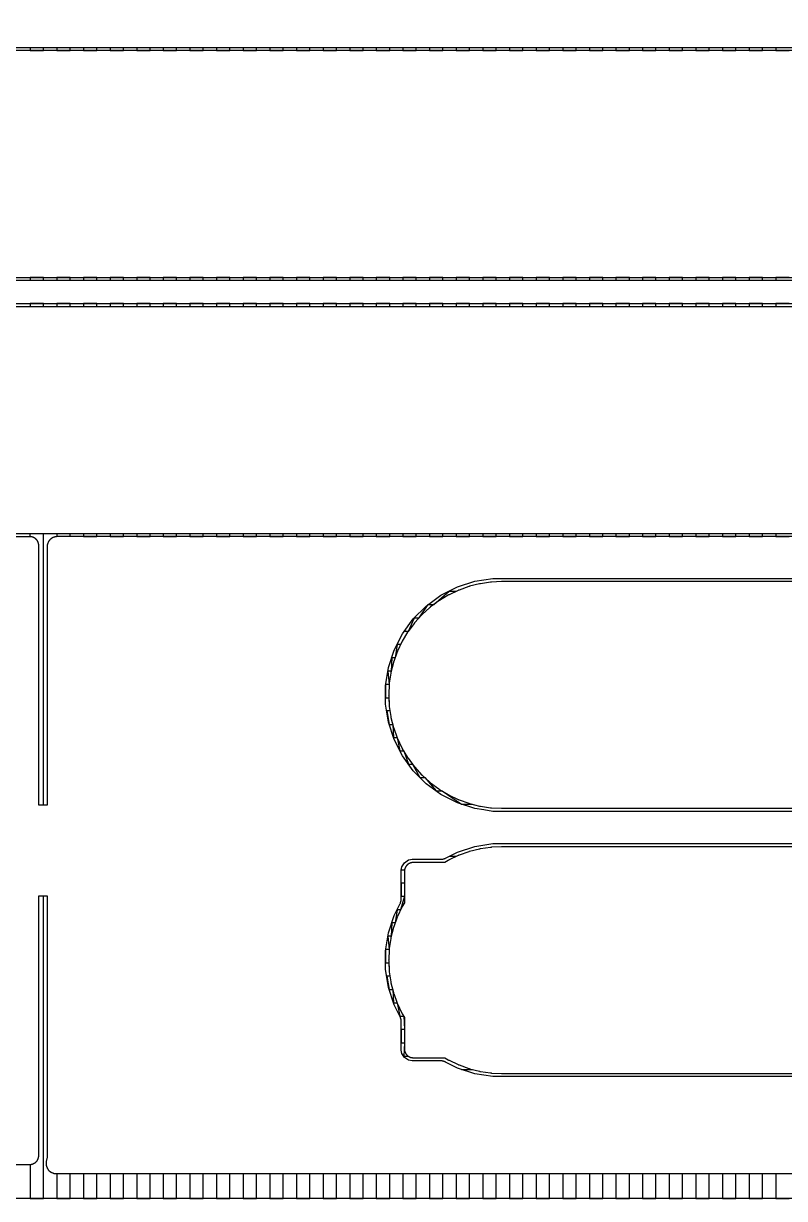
# Model space of a CAD drawing. Header units: metres. Extents: x 141.4 to 191.3, y -114.8 to -61.9.
# Drawn here: x 176.77 to 184.06, y -114.81 to -103.56 of the extents above; entities that cross this region are included whole.
import ezdxf

# ---------------------------------------------------------------- set-up
doc = ezdxf.new("R2010")
doc.units = ezdxf.units.M

msp = doc.modelspace()

# ---------------------------------------------------------------- linework, layer by layer
for points in [[(191.348, -61.907), (191.348, -114.81), (141.392, -114.81), (141.392, -61.907)], [(147.994, -103.786), (187.78, -103.786), (187.953, -103.814), (188.12, -103.868), (188.277, -103.948), (188.419, -104.051), (188.543, -104.175), (188.646, -104.317), (188.726, -104.474), (188.78, -104.641), (188.808, -104.814), (188.808, -104.99), (188.807, -104.992), (188.78, -105.163), (188.726, -105.33), (188.646, -105.487), (188.543, -105.629), (188.419, -105.753), (188.277, -105.856), (188.12, -105.936), (187.953, -105.99), (187.848, -106.007), (187.78, -106.018), (148.584, -106.018)], [(187.692, -103.816), (148.082, -103.816)], [(176.71, -103.786), (176.837, -103.786), (176.837, -103.816), (176.965, -103.816), (176.965, -103.786), (177.092, -103.786), (177.092, -103.816), (177.22, -103.816), (177.22, -103.786), (177.347, -103.786), (177.347, -103.816), (177.475, -103.816), (177.475, -103.786), (177.602, -103.786), (177.602, -103.816), (177.73, -103.816), (177.73, -103.786), (177.857, -103.786), (177.857, -103.816), (177.985, -103.816), (177.985, -103.786), (178.112, -103.786), (178.112, -103.816), (178.24, -103.816), (178.24, -103.786), (178.367, -103.786), (178.367, -103.816), (178.495, -103.816), (178.495, -103.786), (178.622, -103.786), (178.622, -103.816), (178.75, -103.816), (178.75, -103.786), (178.877, -103.786), (178.877, -103.816), (179.005, -103.816), (179.005, -103.786), (179.132, -103.786), (179.132, -103.816), (179.26, -103.816), (179.26, -103.786), (179.387, -103.786), (179.387, -103.816), (179.515, -103.816), (179.515, -103.786), (179.642, -103.786), (179.642, -103.816), (179.77, -103.816), (179.77, -103.786), (179.897, -103.786), (179.897, -103.816), (180.025, -103.816), (180.025, -103.786), (180.152, -103.786), (180.152, -103.816), (180.28, -103.816), (180.28, -103.786), (180.407, -103.786), (180.407, -103.816), (180.535, -103.816), (180.535, -103.786), (180.662, -103.786), (180.662, -103.816), (180.79, -103.816), (180.79, -103.786), (180.917, -103.786), (180.917, -103.816), (181.045, -103.816), (181.045, -103.786), (181.172, -103.786), (181.172, -103.816), (181.3, -103.816), (181.3, -103.786), (181.427, -103.786), (181.427, -103.816), (181.555, -103.816), (181.555, -103.786), (181.682, -103.786), (181.682, -103.816), (181.81, -103.816), (181.81, -103.786), (181.937, -103.786), (181.937, -103.816), (182.065, -103.816), (182.065, -103.786), (182.192, -103.786), (182.192, -103.816), (182.32, -103.816), (182.32, -103.786), (182.447, -103.786), (182.447, -103.816), (182.575, -103.816), (182.575, -103.786), (182.702, -103.786), (182.702, -103.816), (182.83, -103.816), (182.83, -103.786), (182.957, -103.786), (182.957, -103.816), (183.085, -103.816), (183.085, -103.786), (183.212, -103.786), (183.212, -103.816), (183.34, -103.816), (183.34, -103.786), (183.467, -103.786), (183.467, -103.816), (183.595, -103.816), (183.595, -103.786), (183.722, -103.786), (183.722, -103.816), (183.85, -103.816), (183.85, -103.786), (183.977, -103.786), (183.977, -103.816), (184.105, -103.816)], [(148.532, -105.988), (187.692, -105.988)], [(184.105, -105.988), (183.977, -105.988), (183.977, -106.018), (183.85, -106.018), (183.85, -105.988), (183.722, -105.988), (183.722, -106.018), (183.595, -106.018), (183.595, -105.988), (183.467, -105.988), (183.467, -106.018), (183.34, -106.018), (183.34, -105.988), (183.212, -105.988), (183.212, -106.018), (183.085, -106.018), (183.085, -105.988), (182.957, -105.988), (182.957, -106.018), (182.83, -106.018), (182.83, -105.988), (182.702, -105.988), (182.702, -106.018), (182.575, -106.018), (182.575, -105.988), (182.447, -105.988), (182.447, -106.018), (182.32, -106.018), (182.32, -105.988), (182.192, -105.988), (182.192, -106.018), (182.065, -106.018), (182.065, -105.988), (181.937, -105.988), (181.937, -106.018), (181.81, -106.018), (181.81, -105.988), (181.682, -105.988), (181.682, -106.018), (181.555, -106.018), (181.555, -105.988), (181.427, -105.988), (181.427, -106.018), (181.3, -106.018), (181.3, -105.988), (181.172, -105.988), (181.172, -106.018), (181.045, -106.018), (181.045, -105.988), (180.917, -105.988), (180.917, -106.018), (180.79, -106.018), (180.79, -105.988), (180.662, -105.988), (180.662, -106.018), (180.535, -106.018), (180.535, -105.988), (180.407, -105.988), (180.407, -106.018), (180.28, -106.018), (180.28, -105.988), (180.152, -105.988), (180.152, -106.018), (180.025, -106.018), (180.025, -105.988), (179.897, -105.988), (179.897, -106.018), (179.77, -106.018), (179.77, -105.988), (179.642, -105.988), (179.642, -106.018), (179.515, -106.018), (179.515, -105.988), (179.387, -105.988), (179.387, -106.018), (179.26, -106.018), (179.26, -105.988), (179.132, -105.988), (179.132, -106.018), (179.005, -106.018), (179.005, -105.988), (178.877, -105.988), (178.877, -106.018), (178.75, -106.018), (178.75, -105.988), (178.622, -105.988), (178.622, -106.018), (178.495, -106.018), (178.495, -105.988), (178.367, -105.988), (178.367, -106.018), (178.24, -106.018), (178.24, -105.988), (178.112, -105.988), (178.112, -106.018), (177.985, -106.018), (177.985, -105.988), (177.857, -105.988), (177.857, -106.018), (177.73, -106.018), (177.73, -105.988), (177.602, -105.988), (177.602, -106.018), (177.475, -106.018), (177.475, -105.988), (177.347, -105.988), (177.347, -106.018), (177.22, -106.018), (177.22, -105.988), (177.092, -105.988), (177.092, -106.018), (176.965, -106.018), (176.965, -105.988), (176.837, -105.988), (176.837, -106.018), (176.71, -106.018)], [(172.973, -106.24), (187.693, -106.24)], [(187.605, -106.27), (173.061, -106.27)], [(184.105, -106.24), (183.977, -106.24), (183.977, -106.27), (183.85, -106.27), (183.85, -106.24), (183.722, -106.24), (183.722, -106.27), (183.595, -106.27), (183.595, -106.24), (183.467, -106.24), (183.467, -106.27), (183.34, -106.27), (183.34, -106.24), (183.212, -106.24), (183.212, -106.27), (183.085, -106.27), (183.085, -106.24), (182.957, -106.24), (182.957, -106.27), (182.83, -106.27), (182.83, -106.24), (182.702, -106.24), (182.702, -106.27), (182.575, -106.27), (182.575, -106.24), (182.447, -106.24), (182.447, -106.27), (182.32, -106.27), (182.32, -106.24), (182.192, -106.24), (182.192, -106.27), (182.065, -106.27), (182.065, -106.24), (181.937, -106.24), (181.937, -106.27), (181.81, -106.27), (181.81, -106.24), (181.682, -106.24), (181.682, -106.27), (181.555, -106.27), (181.555, -106.24), (181.427, -106.24), (181.427, -106.27), (181.3, -106.27), (181.3, -106.24), (181.172, -106.24), (181.172, -106.27), (181.045, -106.27), (181.045, -106.24), (180.917, -106.24), (180.917, -106.27), (180.79, -106.27), (180.79, -106.24), (180.662, -106.24), (180.662, -106.27), (180.535, -106.27), (180.535, -106.24), (180.407, -106.24), (180.407, -106.27), (180.28, -106.27), (180.28, -106.24), (180.152, -106.24), (180.152, -106.27), (180.025, -106.27), (180.025, -106.24), (179.897, -106.24), (179.897, -106.27), (179.77, -106.27), (179.77, -106.24), (179.642, -106.24), (179.642, -106.27), (179.515, -106.27), (179.515, -106.24), (179.387, -106.24), (179.387, -106.27), (179.26, -106.27), (179.26, -106.24), (179.132, -106.24), (179.132, -106.27), (179.005, -106.27), (179.005, -106.24), (178.877, -106.24), (178.877, -106.27), (178.75, -106.27), (178.75, -106.24), (178.622, -106.24), (178.622, -106.27), (178.495, -106.27), (178.495, -106.24), (178.367, -106.24), (178.367, -106.27), (178.24, -106.27), (178.24, -106.24), (178.112, -106.24), (178.112, -106.27), (177.985, -106.27), (177.985, -106.24), (177.857, -106.24), (177.857, -106.27), (177.73, -106.27), (177.73, -106.24), (177.602, -106.24), (177.602, -106.27), (177.475, -106.27), (177.475, -106.24), (177.347, -106.24), (177.347, -106.27), (177.22, -106.27), (177.22, -106.24), (177.092, -106.24), (177.092, -106.27), (176.965, -106.27), (176.965, -106.24), (176.837, -106.24), (176.837, -106.27), (176.71, -106.27)], [(173.51, -108.441), (187.268, -108.441)], [(187.234, -108.471), (177.096, -108.471), (177.094, -108.471), (177.092, -108.471), (177.09, -108.471), (177.088, -108.471), (177.085, -108.472), (177.083, -108.472), (177.081, -108.472), (177.079, -108.473), (177.077, -108.473), (177.075, -108.474), (177.073, -108.474), (177.071, -108.475), (177.069, -108.475), (177.067, -108.476), (177.065, -108.477), (177.063, -108.477), (177.055, -108.481), (177.053, -108.482), (177.051, -108.483), (177.05, -108.483), (177.048, -108.484), (177.046, -108.485), (177.044, -108.486), (177.042, -108.488), (177.041, -108.489), (177.039, -108.49), (177.037, -108.491), (177.035, -108.492), (177.034, -108.494), (177.032, -108.495), (177.031, -108.496), (177.029, -108.498), (177.028, -108.499), (177.026, -108.501), (177.025, -108.502), (177.023, -108.504), (177.022, -108.505), (177.021, -108.507), (177.019, -108.509), (177.018, -108.51), (177.017, -108.512), (177.016, -108.514), (177.015, -108.516), (177.014, -108.517), (177.013, -108.519), (177.012, -108.521), (177.011, -108.523), (177.01, -108.525), (177.009, -108.527), (177.006, -108.535), (177.005, -108.537), (177.004, -108.539), (177.004, -108.541), (177.003, -108.543), (177.002, -108.545), (177.002, -108.547), (177.001, -108.549), (177.001, -108.551), (177.001, -108.553), (177, -108.555), (177, -108.557), (177, -108.559), (177, -108.561), (177, -108.563), (176.999, -108.565), (176.999, -108.568), (176.999, -111.042), (176.919, -111.042), (176.919, -108.557), (176.919, -108.554), (176.919, -108.552), (176.919, -108.55), (176.919, -108.548), (176.919, -108.546), (176.918, -108.544), (176.918, -108.542), (176.918, -108.54), (176.917, -108.538), (176.917, -108.536), (176.916, -108.534), (176.916, -108.532), (176.915, -108.53), (176.914, -108.528), (176.914, -108.526), (176.913, -108.524), (176.912, -108.522), (176.911, -108.52), (176.91, -108.518), (176.909, -108.516), (176.908, -108.515), (176.907, -108.513), (176.906, -108.511), (176.905, -108.509), (176.904, -108.508), (176.903, -108.506), (176.901, -108.504), (176.9, -108.503), (176.899, -108.501), (176.897, -108.499), (176.896, -108.498), (176.895, -108.496), (176.893, -108.495), (176.891, -108.494), (176.89, -108.492), (176.888, -108.491), (176.887, -108.489), (176.885, -108.488), (176.883, -108.487), (176.882, -108.486), (176.88, -108.485), (176.878, -108.484), (176.876, -108.483), (176.874, -108.482), (176.873, -108.481), (176.871, -108.48), (176.869, -108.479), (176.867, -108.478), (176.865, -108.477), (176.863, -108.476), (176.861, -108.476), (176.859, -108.475), (176.857, -108.475), (176.855, -108.474), (176.853, -108.474), (176.851, -108.473), (176.849, -108.473), (176.847, -108.472), (176.845, -108.472), (176.843, -108.472), (176.841, -108.472), (176.839, -108.472), (176.836, -108.472), (176.834, -108.472), (175.133, -108.472)], [(176.837, -108.472), (176.837, -108.441)], [(176.965, -111.042), (176.965, -108.441), (177.092, -108.441), (177.092, -108.471)], [(177.22, -108.471), (177.22, -108.441), (177.347, -108.441), (177.347, -108.471), (177.475, -108.471), (177.475, -108.441), (177.602, -108.441), (177.602, -108.471), (177.73, -108.471), (177.73, -108.441), (177.857, -108.441), (177.857, -108.471), (177.985, -108.471), (177.985, -108.441), (178.112, -108.441), (178.112, -108.471), (178.24, -108.471), (178.24, -108.441), (178.367, -108.441), (178.367, -108.471), (178.495, -108.471), (178.495, -108.441), (178.622, -108.441), (178.622, -108.471), (178.75, -108.471), (178.75, -108.441), (178.877, -108.441), (178.877, -108.471), (179.005, -108.471), (179.005, -108.441), (179.132, -108.441), (179.132, -108.471), (179.26, -108.471), (179.26, -108.441), (179.387, -108.441), (179.387, -108.471), (179.515, -108.471), (179.515, -108.441), (179.642, -108.441), (179.642, -108.471), (179.77, -108.471), (179.77, -108.441), (179.897, -108.441), (179.897, -108.471), (180.025, -108.471), (180.025, -108.441), (180.152, -108.441), (180.152, -108.471), (180.28, -108.471), (180.28, -108.441), (180.407, -108.441), (180.407, -108.471), (180.535, -108.471), (180.535, -108.441), (180.662, -108.441), (180.662, -108.471), (180.79, -108.471), (180.79, -108.441), (180.917, -108.441), (180.917, -108.471), (181.045, -108.471), (181.045, -108.441), (181.172, -108.441), (181.172, -108.471), (181.3, -108.471), (181.3, -108.441), (181.427, -108.441), (181.427, -108.471), (181.555, -108.471), (181.555, -108.441), (181.682, -108.441), (181.682, -108.471), (181.81, -108.471), (181.81, -108.441), (181.937, -108.441), (181.937, -108.471), (182.065, -108.471), (182.065, -108.441), (182.192, -108.441), (182.192, -108.471), (182.32, -108.471), (182.32, -108.441), (182.447, -108.441), (182.447, -108.471), (182.575, -108.471), (182.575, -108.441), (182.702, -108.441), (182.702, -108.471), (182.83, -108.471), (182.83, -108.441), (182.957, -108.441), (182.957, -108.471), (183.085, -108.471), (183.085, -108.441), (183.212, -108.441), (183.212, -108.471), (183.34, -108.471), (183.34, -108.441), (183.467, -108.441), (183.467, -108.471), (183.595, -108.471), (183.595, -108.441), (183.722, -108.441), (183.722, -108.471), (183.85, -108.471), (183.85, -108.441), (183.977, -108.441), (183.977, -108.471), (184.105, -108.471)], [(180.385, -109.504), (180.35, -109.504), (180.332, -109.631), (180.299, -109.631), (180.295, -109.759), (180.263, -109.759), (180.275, -109.886), (180.243, -109.886), (180.24, -109.899), (180.268, -109.726), (180.322, -109.559), (180.402, -109.402), (180.505, -109.26), (180.629, -109.136), (180.771, -109.033), (180.928, -108.953), (181.095, -108.899), (181.268, -108.871), (187.565, -108.871)], [(187.588, -108.901), (181.356, -108.901), (181.354, -108.902), (181.352, -108.902), (181.254, -108.906), (181.252, -108.907), (181.25, -108.907), (181.248, -108.907), (181.245, -108.907), (181.148, -108.922), (181.146, -108.922), (181.144, -108.922), (181.142, -108.923), (181.14, -108.923), (181.045, -108.947), (181.043, -108.948), (181.041, -108.948), (181.039, -108.949), (181.037, -108.95), (180.944, -108.983), (180.943, -108.983), (180.941, -108.984), (180.939, -108.985), (180.937, -108.986), (180.848, -109.028), (180.846, -109.029), (180.844, -109.03), (180.842, -109.031), (180.841, -109.032), (180.756, -109.082), (180.755, -109.083), (180.753, -109.084), (180.751, -109.086), (180.75, -109.087), (180.671, -109.145), (180.669, -109.147), (180.667, -109.148), (180.666, -109.149), (180.664, -109.151), (180.591, -109.217), (180.59, -109.218), (180.588, -109.219), (180.587, -109.221), (180.586, -109.222), (180.52, -109.295), (180.518, -109.297), (180.517, -109.298), (180.516, -109.3), (180.514, -109.302), (180.456, -109.381), (180.455, -109.382), (180.453, -109.384), (180.452, -109.386), (180.451, -109.387), (180.401, -109.472), (180.4, -109.473), (180.399, -109.475), (180.398, -109.477), (180.397, -109.479), (180.355, -109.568), (180.354, -109.57), (180.353, -109.572), (180.352, -109.574), (180.352, -109.575), (180.319, -109.668), (180.319, -109.668), (180.318, -109.668), (180.318, -109.67), (180.317, -109.672), (180.317, -109.674), (180.316, -109.676), (180.292, -109.771), (180.292, -109.773), (180.291, -109.775), (180.291, -109.777), (180.291, -109.779), (180.276, -109.876), (180.276, -109.879), (180.276, -109.881), (180.276, -109.883), (180.275, -109.885), (180.271, -109.983), (180.271, -109.985), (180.27, -109.987), (180.271, -109.989), (180.271, -109.991), (180.275, -110.089)], [(180.421, -109.376), (180.459, -109.376), (180.516, -109.249), (180.562, -109.249), (180.649, -109.121), (180.703, -109.121), (180.848, -108.994), (180.919, -108.994)], [(187.775, -111.103), (181.268, -111.103), (181.181, -111.089), (181.095, -111.075), (180.928, -111.021), (180.771, -110.941), (180.629, -110.838), (180.505, -110.714), (180.402, -110.572), (180.322, -110.415), (180.268, -110.248), (180.24, -110.075), (180.24, -109.899), (180.24, -110.014), (180.272, -110.014), (180.275, -110.089), (180.276, -110.091), (180.276, -110.093), (180.276, -110.095), (180.276, -110.098), (180.291, -110.195), (180.291, -110.197), (180.291, -110.199), (180.292, -110.201), (180.292, -110.203), (180.316, -110.298), (180.317, -110.3), (180.317, -110.302), (180.318, -110.304), (180.319, -110.306), (180.352, -110.399), (180.352, -110.4), (180.353, -110.402), (180.354, -110.404), (180.355, -110.406), (180.397, -110.495), (180.398, -110.497), (180.399, -110.499), (180.4, -110.501), (180.401, -110.502), (180.451, -110.587), (180.452, -110.588), (180.453, -110.59), (180.455, -110.592), (180.456, -110.593), (180.514, -110.672), (180.516, -110.674), (180.517, -110.676), (180.518, -110.677), (180.52, -110.679), (180.586, -110.752), (180.587, -110.753), (180.588, -110.755), (180.59, -110.756), (180.591, -110.757), (180.664, -110.823), (180.666, -110.825), (180.667, -110.826), (180.669, -110.827), (180.671, -110.829), (180.75, -110.887), (180.751, -110.888), (180.753, -110.89), (180.755, -110.891), (180.756, -110.892), (180.841, -110.942), (180.842, -110.943), (180.844, -110.944), (180.846, -110.945), (180.848, -110.946), (180.937, -110.988), (180.939, -110.989), (180.941, -110.99), (180.943, -110.991), (180.944, -110.991), (181.037, -111.024), (181.037, -111.024), (181.037, -111.025), (181.039, -111.025), (181.041, -111.026), (181.043, -111.026), (181.045, -111.027), (181.14, -111.051), (181.142, -111.051), (181.144, -111.052), (181.146, -111.052), (181.148, -111.052), (181.245, -111.067), (181.248, -111.067), (181.25, -111.067), (181.252, -111.067), (181.254, -111.068), (181.352, -111.072), (181.354, -111.072), (181.356, -111.073), (187.687, -111.073)], [(180.283, -110.141), (180.251, -110.141), (180.275, -110.269), (180.309, -110.269), (180.316, -110.396), (180.351, -110.396), (180.378, -110.524), (180.414, -110.524), (180.46, -110.651), (180.499, -110.651), (180.57, -110.779), (180.615, -110.779), (180.724, -110.906), (180.781, -110.906), (180.968, -111.034), (181.073, -111.034)], [(180.421, -111.789), (180.39, -111.789), (180.39, -111.916), (180.421, -111.916), (180.385, -112.044), (180.35, -112.044), (180.332, -112.171), (180.299, -112.171), (180.295, -112.299), (180.263, -112.299), (180.275, -112.426), (180.243, -112.426), (180.24, -112.439), (180.268, -112.266), (180.322, -112.099), (180.38, -111.985), (180.381, -111.984), (180.382, -111.982), (180.383, -111.98), (180.383, -111.978), (180.384, -111.976), (180.385, -111.974), (180.385, -111.972), (180.386, -111.971), (180.386, -111.969), (180.387, -111.967), (180.388, -111.961), (180.389, -111.96), (180.389, -111.958), (180.389, -111.956), (180.39, -111.954), (180.39, -111.952), (180.39, -111.95), (180.39, -111.948), (180.39, -111.946), (180.39, -111.944), (180.39, -111.942), (180.39, -111.666), (180.397, -111.632), (180.423, -111.594), (180.461, -111.568), (180.48, -111.564), (180.495, -111.561), (180.771, -111.561), (180.773, -111.561), (180.775, -111.561), (180.777, -111.561), (180.779, -111.561), (180.781, -111.561), (180.783, -111.561), (180.785, -111.56), (180.787, -111.56), (180.789, -111.56), (180.79, -111.559), (180.796, -111.558), (180.798, -111.557), (180.8, -111.557), (180.801, -111.556), (180.803, -111.556), (180.805, -111.555), (180.807, -111.554), (180.809, -111.554), (180.811, -111.553), (180.813, -111.552), (180.814, -111.551), (180.928, -111.493), (181.095, -111.439), (181.268, -111.411), (187.565, -111.411)], [(187.588, -111.441), (181.356, -111.441), (181.354, -111.442), (181.352, -111.442), (181.254, -111.446), (181.252, -111.447), (181.25, -111.447), (181.248, -111.447), (181.245, -111.447), (181.148, -111.462), (181.146, -111.462), (181.144, -111.462), (181.142, -111.463), (181.14, -111.463), (181.045, -111.487), (181.043, -111.488), (181.041, -111.488), (181.039, -111.489), (181.037, -111.49), (180.944, -111.523), (180.943, -111.523), (180.941, -111.524), (180.939, -111.525), (180.937, -111.526), (180.848, -111.568), (180.846, -111.569), (180.844, -111.57), (180.842, -111.571), (180.841, -111.572), (180.807, -111.592), (180.506, -111.592), (180.504, -111.592), (180.502, -111.592), (180.5, -111.592), (180.498, -111.592), (180.496, -111.593), (180.494, -111.593), (180.491, -111.593), (180.489, -111.594), (180.487, -111.594), (180.485, -111.595), (180.483, -111.595), (180.481, -111.596), (180.479, -111.596), (180.477, -111.597), (180.475, -111.598), (180.473, -111.598), (180.472, -111.599), (180.47, -111.6), (180.468, -111.601), (180.466, -111.602), (180.464, -111.603), (180.462, -111.604), (180.461, -111.605), (180.459, -111.606), (180.457, -111.608), (180.455, -111.609), (180.454, -111.61), (180.452, -111.611), (180.45, -111.613), (180.449, -111.614), (180.447, -111.615), (180.446, -111.617), (180.444, -111.618), (180.443, -111.62), (180.442, -111.621), (180.44, -111.623), (180.439, -111.625), (180.438, -111.626), (180.437, -111.628), (180.435, -111.63), (180.434, -111.632), (180.433, -111.633), (180.432, -111.635), (180.431, -111.637), (180.43, -111.639), (180.429, -111.641), (180.428, -111.643), (180.427, -111.644), (180.427, -111.646), (180.426, -111.648), (180.425, -111.65), (180.425, -111.652), (180.424, -111.654), (180.424, -111.656), (180.423, -111.658), (180.423, -111.66), (180.422, -111.662), (180.422, -111.665), (180.422, -111.667), (180.421, -111.669), (180.421, -111.671), (180.421, -111.673), (180.421, -111.675), (180.421, -111.677), (180.421, -111.978), (180.401, -112.012), (180.4, -112.013), (180.399, -112.015), (180.398, -112.017), (180.397, -112.019), (180.355, -112.108), (180.354, -112.11), (180.353, -112.112), (180.352, -112.114), (180.352, -112.115), (180.319, -112.208), (180.319, -112.208), (180.318, -112.208), (180.318, -112.21), (180.317, -112.212), (180.317, -112.214), (180.316, -112.216), (180.292, -112.311), (180.292, -112.313), (180.291, -112.315), (180.291, -112.317), (180.291, -112.319), (180.276, -112.416), (180.276, -112.419), (180.276, -112.421), (180.276, -112.423), (180.275, -112.425), (180.271, -112.523), (180.271, -112.525), (180.27, -112.527), (180.271, -112.529), (180.271, -112.531), (180.275, -112.629)], [(180.919, -111.534), (180.848, -111.534)], [(180.391, -111.661), (180.422, -111.661)], [(175.133, -114.483), (176.834, -114.483), (176.836, -114.483), (176.839, -114.483), (176.841, -114.483), (176.843, -114.483), (176.845, -114.483), (176.847, -114.483), (176.849, -114.482), (176.851, -114.482), (176.853, -114.481), (176.855, -114.481), (176.857, -114.48), (176.859, -114.48), (176.861, -114.479), (176.863, -114.479), (176.865, -114.478), (176.867, -114.477), (176.869, -114.476), (176.871, -114.475), (176.873, -114.474), (176.874, -114.473), (176.876, -114.472), (176.878, -114.471), (176.88, -114.47), (176.882, -114.469), (176.883, -114.468), (176.885, -114.467), (176.887, -114.466), (176.888, -114.464), (176.89, -114.463), (176.891, -114.461), (176.893, -114.46), (176.895, -114.459), (176.896, -114.457), (176.897, -114.456), (176.899, -114.454), (176.9, -114.452), (176.901, -114.451), (176.903, -114.449), (176.904, -114.447), (176.905, -114.446), (176.906, -114.444), (176.907, -114.442), (176.908, -114.44), (176.909, -114.439), (176.91, -114.437), (176.911, -114.435), (176.912, -114.433), (176.913, -114.431), (176.914, -114.429), (176.914, -114.427), (176.915, -114.425), (176.916, -114.423), (176.916, -114.421), (176.917, -114.419), (176.917, -114.417), (176.918, -114.415), (176.918, -114.413), (176.918, -114.411), (176.919, -114.409), (176.919, -114.407), (176.919, -114.405), (176.919, -114.403), (176.919, -114.401), (176.919, -114.398), (176.919, -111.912), (176.999, -111.912), (176.999, -114.415), (176.991, -114.457), (176.991, -114.459), (176.99, -114.461), (176.99, -114.463), (176.99, -114.465), (176.99, -114.467), (176.989, -114.469), (176.989, -114.471), (176.989, -114.473), (176.989, -114.475), (176.989, -114.477), (176.989, -114.48), (176.989, -114.482), (176.99, -114.484), (176.99, -114.486), (176.99, -114.488), (176.99, -114.49), (176.991, -114.492), (176.991, -114.494), (176.992, -114.496), (176.992, -114.498), (176.993, -114.5), (176.994, -114.502), (176.994, -114.504), (176.995, -114.506), (176.996, -114.508), (176.999, -114.516), (177, -114.518), (177.001, -114.52), (177.002, -114.522), (177.003, -114.524), (177.004, -114.525), (177.005, -114.527), (177.006, -114.529), (177.007, -114.531), (177.008, -114.532), (177.009, -114.534), (177.011, -114.536), (177.012, -114.537), (177.013, -114.539), (177.015, -114.541), (177.016, -114.542), (177.017, -114.544), (177.019, -114.545), (177.021, -114.547), (177.022, -114.548), (177.024, -114.549), (177.025, -114.551), (177.027, -114.552), (177.029, -114.553), (177.03, -114.554), (177.032, -114.555), (177.034, -114.556), (177.036, -114.557), (177.038, -114.558), (177.039, -114.559), (177.041, -114.56), (177.043, -114.561), (177.045, -114.562), (177.053, -114.565), (177.055, -114.566), (177.057, -114.567), (177.059, -114.568), (177.061, -114.568), (177.063, -114.569), (177.065, -114.569), (177.067, -114.57), (177.069, -114.57), (177.071, -114.571), (177.073, -114.571), (177.075, -114.571), (177.077, -114.571), (177.079, -114.572), (177.082, -114.572), (177.084, -114.572), (177.086, -114.572), (191.03, -114.572)], [(176.837, -114.483), (176.837, -114.81), (176.965, -114.81), (176.965, -111.912)], [(187.775, -113.643), (181.268, -113.643), (181.181, -113.629), (181.095, -113.615), (180.928, -113.561), (180.814, -113.503), (180.813, -113.502), (180.811, -113.501), (180.809, -113.5), (180.807, -113.5), (180.805, -113.499), (180.803, -113.498), (180.801, -113.498), (180.8, -113.497), (180.798, -113.497), (180.796, -113.496), (180.79, -113.495), (180.789, -113.494), (180.787, -113.494), (180.785, -113.494), (180.783, -113.493), (180.781, -113.493), (180.779, -113.493), (180.777, -113.493), (180.775, -113.493), (180.773, -113.493), (180.771, -113.493), (180.495, -113.493), (180.461, -113.486), (180.423, -113.46), (180.397, -113.422), (180.39, -113.388), (180.39, -113.112), (180.39, -113.11), (180.39, -113.108), (180.39, -113.106), (180.39, -113.104), (180.39, -113.102), (180.39, -113.1), (180.389, -113.098), (180.389, -113.096), (180.389, -113.094), (180.388, -113.093), (180.387, -113.087), (180.386, -113.085), (180.386, -113.083), (180.385, -113.082), (180.385, -113.08), (180.384, -113.078), (180.383, -113.076), (180.383, -113.074), (180.382, -113.072), (180.381, -113.07), (180.38, -113.069), (180.322, -112.955), (180.268, -112.788), (180.24, -112.615), (180.24, -112.439), (180.24, -112.554), (180.272, -112.554), (180.275, -112.629), (180.276, -112.631), (180.276, -112.633), (180.276, -112.635), (180.276, -112.638), (180.291, -112.735), (180.291, -112.737), (180.291, -112.739), (180.292, -112.741), (180.292, -112.743), (180.316, -112.838), (180.317, -112.84), (180.317, -112.842), (180.318, -112.844), (180.319, -112.846), (180.352, -112.939), (180.352, -112.94), (180.353, -112.942), (180.354, -112.944), (180.355, -112.946), (180.397, -113.035), (180.398, -113.037), (180.399, -113.039), (180.4, -113.041), (180.401, -113.042), (180.421, -113.076), (180.421, -113.377), (180.421, -113.379), (180.421, -113.381), (180.421, -113.383), (180.421, -113.385), (180.422, -113.387), (180.422, -113.389), (180.422, -113.392), (180.423, -113.394), (180.423, -113.396), (180.424, -113.398), (180.424, -113.4), (180.425, -113.402), (180.425, -113.404), (180.426, -113.406), (180.427, -113.408), (180.427, -113.41), (180.428, -113.411), (180.429, -113.413), (180.43, -113.415), (180.431, -113.417), (180.432, -113.419), (180.433, -113.421), (180.434, -113.422), (180.435, -113.424), (180.437, -113.426), (180.438, -113.428), (180.439, -113.429), (180.44, -113.431), (180.442, -113.433), (180.443, -113.434), (180.444, -113.436), (180.446, -113.437), (180.447, -113.439), (180.449, -113.44), (180.45, -113.441), (180.452, -113.443), (180.454, -113.444), (180.455, -113.445), (180.457, -113.446), (180.459, -113.448), (180.461, -113.449), (180.462, -113.45), (180.464, -113.451), (180.466, -113.452), (180.468, -113.453), (180.47, -113.454), (180.472, -113.455), (180.473, -113.456), (180.475, -113.456), (180.477, -113.457), (180.479, -113.458), (180.481, -113.458), (180.483, -113.459), (180.485, -113.459), (180.487, -113.46), (180.489, -113.46), (180.491, -113.461), (180.494, -113.461), (180.496, -113.461), (180.498, -113.462), (180.5, -113.462), (180.502, -113.462), (180.504, -113.462), (180.506, -113.462), (180.807, -113.462), (180.841, -113.482), (180.842, -113.483), (180.844, -113.484), (180.846, -113.485), (180.848, -113.486), (180.937, -113.528), (180.939, -113.529), (180.941, -113.53), (180.943, -113.531), (180.944, -113.531), (181.037, -113.564), (181.037, -113.564), (181.037, -113.565), (181.039, -113.565), (181.041, -113.566), (181.043, -113.566), (181.045, -113.567), (181.14, -113.591), (181.142, -113.591), (181.144, -113.592), (181.146, -113.592), (181.148, -113.592), (181.245, -113.607), (181.248, -113.607), (181.25, -113.607), (181.252, -113.607), (181.254, -113.608), (181.352, -113.612), (181.354, -113.612), (181.356, -113.613), (187.687, -113.613)], [(180.283, -112.681), (180.251, -112.681), (180.275, -112.809), (180.309, -112.809), (180.316, -112.936), (180.351, -112.936), (180.378, -113.064), (180.414, -113.064), (180.421, -113.191), (180.39, -113.191), (180.39, -113.319), (180.421, -113.319), (180.414, -113.446), (180.457, -113.446)], [(180.968, -113.574), (181.073, -113.574)], [(177.092, -114.572), (177.092, -114.81), (177.22, -114.81), (177.22, -114.572), (177.347, -114.572), (177.347, -114.81), (177.475, -114.81), (177.475, -114.572), (177.602, -114.572), (177.602, -114.81), (177.73, -114.81), (177.73, -114.572), (177.857, -114.572), (177.857, -114.81), (177.985, -114.81), (177.985, -114.572), (178.112, -114.572), (178.112, -114.81), (178.24, -114.81), (178.24, -114.572), (178.367, -114.572), (178.367, -114.81), (178.495, -114.81), (178.495, -114.572), (178.622, -114.572), (178.622, -114.81), (178.75, -114.81), (178.75, -114.572), (178.877, -114.572), (178.877, -114.81), (179.005, -114.81), (179.005, -114.572), (179.132, -114.572), (179.132, -114.81), (179.26, -114.81), (179.26, -114.572), (179.387, -114.572), (179.387, -114.81), (179.515, -114.81), (179.515, -114.572), (179.642, -114.572), (179.642, -114.81), (179.77, -114.81), (179.77, -114.572), (179.897, -114.572), (179.897, -114.81), (180.025, -114.81), (180.025, -114.572), (180.152, -114.572), (180.152, -114.81), (180.28, -114.81), (180.28, -114.572), (180.407, -114.572), (180.407, -114.81), (180.535, -114.81), (180.535, -114.572), (180.662, -114.572), (180.662, -114.81), (180.79, -114.81), (180.79, -114.572), (180.917, -114.572), (180.917, -114.81), (181.045, -114.81), (181.045, -114.572), (181.172, -114.572), (181.172, -114.81), (181.3, -114.81), (181.3, -114.572), (181.427, -114.572), (181.427, -114.81), (181.555, -114.81), (181.555, -114.572), (181.682, -114.572), (181.682, -114.81), (181.81, -114.81), (181.81, -114.572), (181.937, -114.572), (181.937, -114.81), (182.065, -114.81), (182.065, -114.572), (182.192, -114.572), (182.192, -114.81), (182.32, -114.81), (182.32, -114.572), (182.447, -114.572), (182.447, -114.81), (182.575, -114.81), (182.575, -114.572), (182.702, -114.572), (182.702, -114.81), (182.83, -114.81), (182.83, -114.572), (182.957, -114.572), (182.957, -114.81), (183.085, -114.81), (183.085, -114.572), (183.212, -114.572), (183.212, -114.81), (183.34, -114.81), (183.34, -114.572), (183.467, -114.572), (183.467, -114.81), (183.595, -114.81), (183.595, -114.572), (183.722, -114.572), (183.722, -114.81), (183.85, -114.81), (183.85, -114.572), (183.977, -114.572), (183.977, -114.81), (184.105, -114.81)]]:
    msp.add_lwpolyline(points)

doc.saveas('drawing.dxf')
